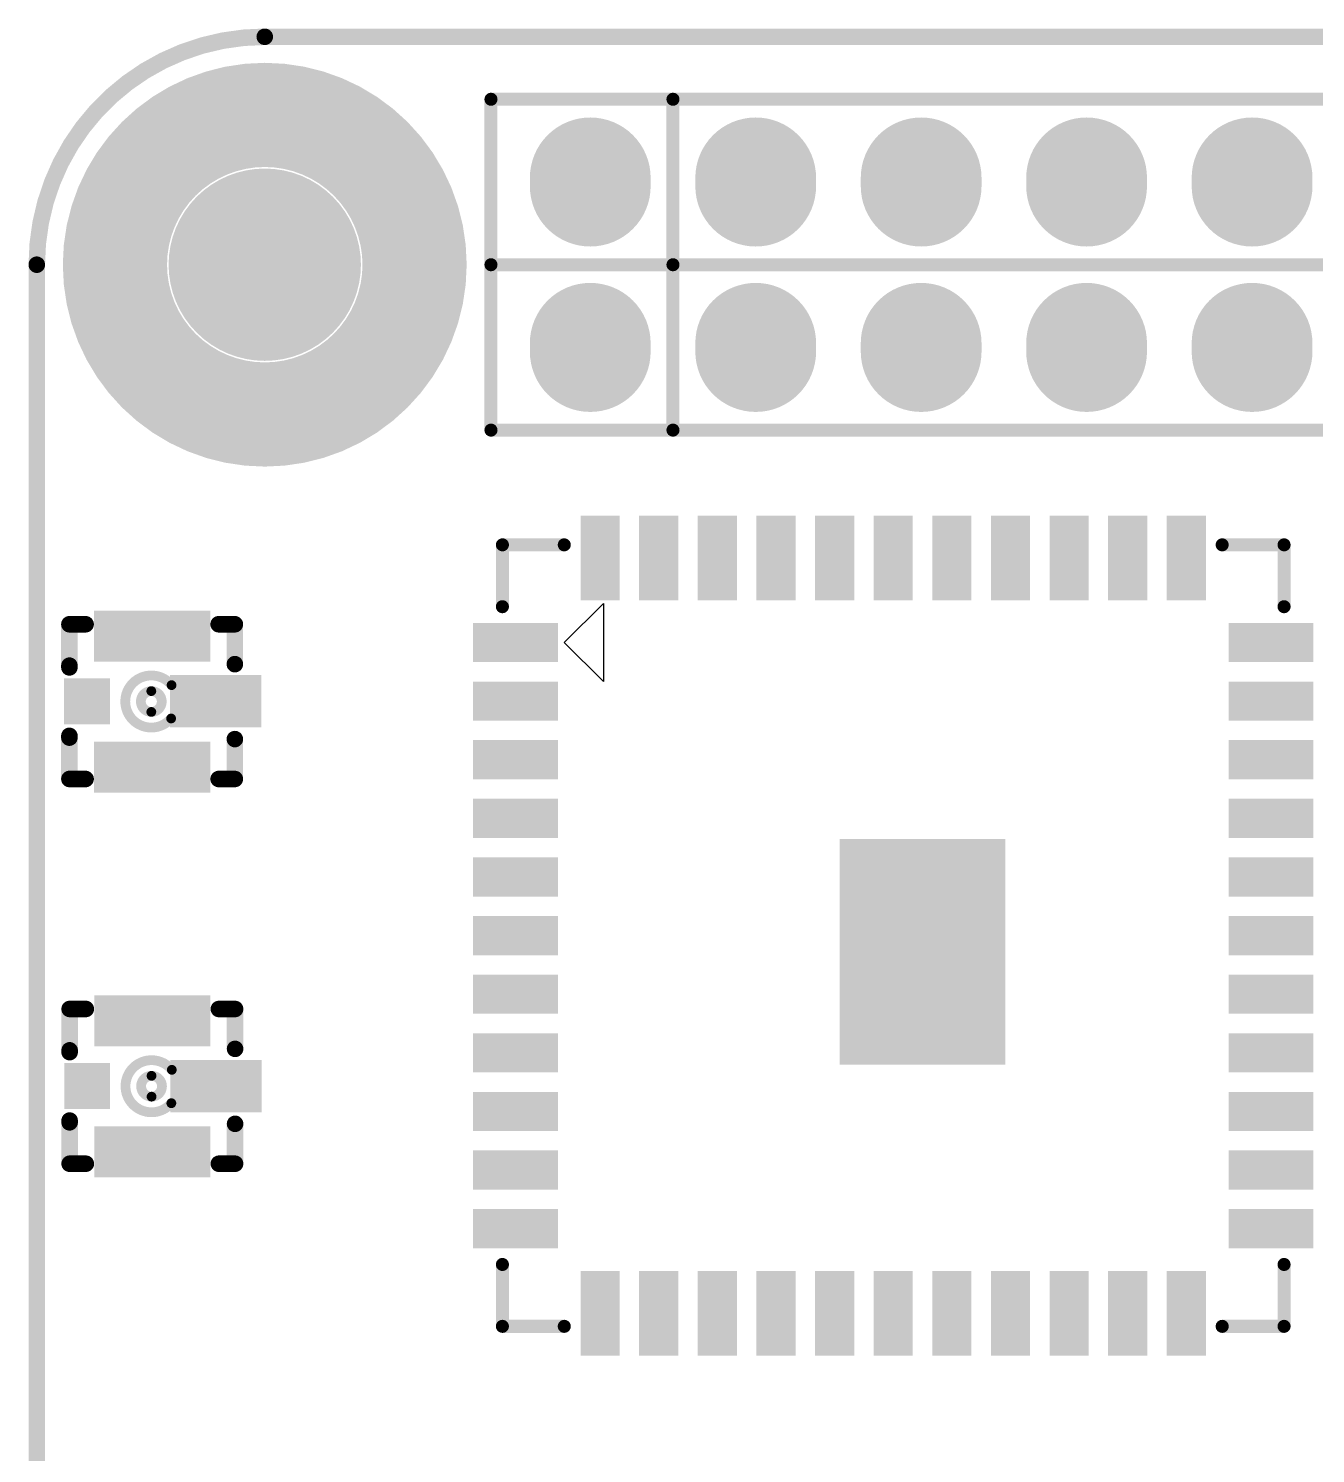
# Model space of a CAD drawing. Header units: millimetres. Extents: x 33.87 to 37.32, y 19.03 to 21.28.
# Drawn here: x 33.875 to 34.653, y 20.423 to 21.285 of the extents above; entities that cross this region are included whole.
import ezdxf

# ---------------------------------------------------------------- set-up
doc = ezdxf.new("R2010")
doc.units = ezdxf.units.MM
doc.header["$MEASUREMENT"] = 0
for name, color, linetype in [('KeepOutLayer', 6, 'Continuous'), ('MidLayer1', 16, 'Continuous'), ('MidLayer2', 76, 'Continuous'), ('MidLayer3', 90, 'Continuous'), ('MidLayer4', 156, 'Continuous'), ('MidLayer5', 130, 'Continuous'), ('MidLayer6', 216, 'Continuous'), ('MultiLayer', 9, 'Continuous'), ('TopLayer', 1, 'Continuous'), ('TopOverlay', 2, 'Continuous'), ('TopPaste', 8, 'Continuous'), ('TopSolder', 216, 'Continuous')]:
    doc.layers.add(name, color=color, linetype=linetype)

# ---------------------------------------------------------------- blocks, each defined once
blk = doc.blocks.new('SIP20X2_11')
at = {"layer": 'MidLayer1', "const_width": 0.065}
for points in [[(-0.0025, 0), (0.0025, 0)], [(0.0975, 0), (0.1025, 0)], [(-0.0025, -0.1), (0.0025, -0.1)], [(0.0975, -0.1), (0.1025, -0.1)], [(-0.0025, -0.2), (0.0025, -0.2)], [(0.0975, -0.2), (0.1025, -0.2)], [(-0.0025, -0.3), (0.0025, -0.3)], [(0.0975, -0.3), (0.1025, -0.3)], [(-0.0025, -0.4), (0.0025, -0.4)], [(0.0975, -0.4), (0.1025, -0.4)]]:
    blk.add_lwpolyline(points, dxfattribs=at)
at = {"layer": 'MidLayer1', "const_width": 0.0325}
for points in [[(-0.01875, 0, 1), (0.01375, 0, 1)], [(-0.01375, 0, 1), (0.01875, 0, 1)], [(0.08125, 0, 1), (0.11375, 0, 1)], [(0.08625, 0, 1), (0.11875, 0, 1)], [(-0.01875, -0.1, 1), (0.01375, -0.1, 1)], [(-0.01375, -0.1, 1), (0.01875, -0.1, 1)], [(0.08125, -0.1, 1), (0.11375, -0.1, 1)], [(0.08625, -0.1, 1), (0.11875, -0.1, 1)], [(-0.01875, -0.2, 1), (0.01375, -0.2, 1)], [(-0.01375, -0.2, 1), (0.01875, -0.2, 1)], [(0.08125, -0.2, 1), (0.11375, -0.2, 1)], [(0.08625, -0.2, 1), (0.11875, -0.2, 1)], [(-0.01875, -0.3, 1), (0.01375, -0.3, 1)], [(-0.01375, -0.3, 1), (0.01875, -0.3, 1)], [(0.08125, -0.3, 1), (0.11375, -0.3, 1)], [(0.08625, -0.3, 1), (0.11875, -0.3, 1)], [(-0.01875, -0.4, 1), (0.01375, -0.4, 1)], [(-0.01375, -0.4, 1), (0.01875, -0.4, 1)], [(0.08125, -0.4, 1), (0.11375, -0.4, 1)], [(0.08625, -0.4, 1), (0.11875, -0.4, 1)]]:
    blk.add_lwpolyline(points, format="xyb", close=True, dxfattribs=at)
at = {"layer": 'MidLayer2', "const_width": 0.065}
for points in [[(-0.0025, 0), (0.0025, 0)], [(0.0975, 0), (0.1025, 0)], [(-0.0025, -0.1), (0.0025, -0.1)], [(0.0975, -0.1), (0.1025, -0.1)], [(-0.0025, -0.2), (0.0025, -0.2)], [(0.0975, -0.2), (0.1025, -0.2)], [(-0.0025, -0.3), (0.0025, -0.3)], [(0.0975, -0.3), (0.1025, -0.3)], [(-0.0025, -0.4), (0.0025, -0.4)], [(0.0975, -0.4), (0.1025, -0.4)]]:
    blk.add_lwpolyline(points, dxfattribs=at)
at = {"layer": 'MidLayer2', "const_width": 0.0325}
for points in [[(-0.01875, 0, 1), (0.01375, 0, 1)], [(-0.01375, 0, 1), (0.01875, 0, 1)], [(0.08125, 0, 1), (0.11375, 0, 1)], [(0.08625, 0, 1), (0.11875, 0, 1)], [(-0.01875, -0.1, 1), (0.01375, -0.1, 1)], [(-0.01375, -0.1, 1), (0.01875, -0.1, 1)], [(0.08125, -0.1, 1), (0.11375, -0.1, 1)], [(0.08625, -0.1, 1), (0.11875, -0.1, 1)], [(-0.01875, -0.2, 1), (0.01375, -0.2, 1)], [(-0.01375, -0.2, 1), (0.01875, -0.2, 1)], [(0.08125, -0.2, 1), (0.11375, -0.2, 1)], [(0.08625, -0.2, 1), (0.11875, -0.2, 1)], [(-0.01875, -0.3, 1), (0.01375, -0.3, 1)], [(-0.01375, -0.3, 1), (0.01875, -0.3, 1)], [(0.08125, -0.3, 1), (0.11375, -0.3, 1)], [(0.08625, -0.3, 1), (0.11875, -0.3, 1)], [(-0.01875, -0.4, 1), (0.01375, -0.4, 1)], [(-0.01375, -0.4, 1), (0.01875, -0.4, 1)], [(0.08125, -0.4, 1), (0.11375, -0.4, 1)], [(0.08625, -0.4, 1), (0.11875, -0.4, 1)]]:
    blk.add_lwpolyline(points, format="xyb", close=True, dxfattribs=at)
at = {"layer": 'MidLayer3', "const_width": 0.065}
for points in [[(-0.0025, 0), (0.0025, 0)], [(0.0975, 0), (0.1025, 0)], [(-0.0025, -0.1), (0.0025, -0.1)], [(0.0975, -0.1), (0.1025, -0.1)], [(-0.0025, -0.2), (0.0025, -0.2)], [(0.0975, -0.2), (0.1025, -0.2)], [(-0.0025, -0.3), (0.0025, -0.3)], [(0.0975, -0.3), (0.1025, -0.3)], [(-0.0025, -0.4), (0.0025, -0.4)], [(0.0975, -0.4), (0.1025, -0.4)]]:
    blk.add_lwpolyline(points, dxfattribs=at)
at = {"layer": 'MidLayer3', "const_width": 0.0325}
for points in [[(-0.01875, 0, 1), (0.01375, 0, 1)], [(-0.01375, 0, 1), (0.01875, 0, 1)], [(0.08125, 0, 1), (0.11375, 0, 1)], [(0.08625, 0, 1), (0.11875, 0, 1)], [(-0.01875, -0.1, 1), (0.01375, -0.1, 1)], [(-0.01375, -0.1, 1), (0.01875, -0.1, 1)], [(0.08125, -0.1, 1), (0.11375, -0.1, 1)], [(0.08625, -0.1, 1), (0.11875, -0.1, 1)], [(-0.01875, -0.2, 1), (0.01375, -0.2, 1)], [(-0.01375, -0.2, 1), (0.01875, -0.2, 1)], [(0.08125, -0.2, 1), (0.11375, -0.2, 1)], [(0.08625, -0.2, 1), (0.11875, -0.2, 1)], [(-0.01875, -0.3, 1), (0.01375, -0.3, 1)], [(-0.01375, -0.3, 1), (0.01875, -0.3, 1)], [(0.08125, -0.3, 1), (0.11375, -0.3, 1)], [(0.08625, -0.3, 1), (0.11875, -0.3, 1)], [(-0.01875, -0.4, 1), (0.01375, -0.4, 1)], [(-0.01375, -0.4, 1), (0.01875, -0.4, 1)], [(0.08125, -0.4, 1), (0.11375, -0.4, 1)], [(0.08625, -0.4, 1), (0.11875, -0.4, 1)]]:
    blk.add_lwpolyline(points, format="xyb", close=True, dxfattribs=at)
at = {"layer": 'MidLayer4', "const_width": 0.065}
for points in [[(-0.0025, 0), (0.0025, 0)], [(0.0975, 0), (0.1025, 0)], [(-0.0025, -0.1), (0.0025, -0.1)], [(0.0975, -0.1), (0.1025, -0.1)], [(-0.0025, -0.2), (0.0025, -0.2)], [(0.0975, -0.2), (0.1025, -0.2)], [(-0.0025, -0.3), (0.0025, -0.3)], [(0.0975, -0.3), (0.1025, -0.3)], [(-0.0025, -0.4), (0.0025, -0.4)], [(0.0975, -0.4), (0.1025, -0.4)]]:
    blk.add_lwpolyline(points, dxfattribs=at)
at = {"layer": 'MidLayer4', "const_width": 0.0325}
for points in [[(-0.01875, 0, 1), (0.01375, 0, 1)], [(-0.01375, 0, 1), (0.01875, 0, 1)], [(0.08125, 0, 1), (0.11375, 0, 1)], [(0.08625, 0, 1), (0.11875, 0, 1)], [(-0.01875, -0.1, 1), (0.01375, -0.1, 1)], [(-0.01375, -0.1, 1), (0.01875, -0.1, 1)], [(0.08125, -0.1, 1), (0.11375, -0.1, 1)], [(0.08625, -0.1, 1), (0.11875, -0.1, 1)], [(-0.01875, -0.2, 1), (0.01375, -0.2, 1)], [(-0.01375, -0.2, 1), (0.01875, -0.2, 1)], [(0.08125, -0.2, 1), (0.11375, -0.2, 1)], [(0.08625, -0.2, 1), (0.11875, -0.2, 1)], [(-0.01875, -0.3, 1), (0.01375, -0.3, 1)], [(-0.01375, -0.3, 1), (0.01875, -0.3, 1)], [(0.08125, -0.3, 1), (0.11375, -0.3, 1)], [(0.08625, -0.3, 1), (0.11875, -0.3, 1)], [(-0.01875, -0.4, 1), (0.01375, -0.4, 1)], [(-0.01375, -0.4, 1), (0.01875, -0.4, 1)], [(0.08125, -0.4, 1), (0.11375, -0.4, 1)], [(0.08625, -0.4, 1), (0.11875, -0.4, 1)]]:
    blk.add_lwpolyline(points, format="xyb", close=True, dxfattribs=at)
at = {"layer": 'MidLayer5', "const_width": 0.065}
for points in [[(-0.0025, 0), (0.0025, 0)], [(0.0975, 0), (0.1025, 0)], [(-0.0025, -0.1), (0.0025, -0.1)], [(0.0975, -0.1), (0.1025, -0.1)], [(-0.0025, -0.2), (0.0025, -0.2)], [(0.0975, -0.2), (0.1025, -0.2)], [(-0.0025, -0.3), (0.0025, -0.3)], [(0.0975, -0.3), (0.1025, -0.3)], [(-0.0025, -0.4), (0.0025, -0.4)], [(0.0975, -0.4), (0.1025, -0.4)]]:
    blk.add_lwpolyline(points, dxfattribs=at)
at = {"layer": 'MidLayer5', "const_width": 0.0325}
for points in [[(-0.01875, 0, 1), (0.01375, 0, 1)], [(-0.01375, 0, 1), (0.01875, 0, 1)], [(0.08125, 0, 1), (0.11375, 0, 1)], [(0.08625, 0, 1), (0.11875, 0, 1)], [(-0.01875, -0.1, 1), (0.01375, -0.1, 1)], [(-0.01375, -0.1, 1), (0.01875, -0.1, 1)], [(0.08125, -0.1, 1), (0.11375, -0.1, 1)], [(0.08625, -0.1, 1), (0.11875, -0.1, 1)], [(-0.01875, -0.2, 1), (0.01375, -0.2, 1)], [(-0.01375, -0.2, 1), (0.01875, -0.2, 1)], [(0.08125, -0.2, 1), (0.11375, -0.2, 1)], [(0.08625, -0.2, 1), (0.11875, -0.2, 1)], [(-0.01875, -0.3, 1), (0.01375, -0.3, 1)], [(-0.01375, -0.3, 1), (0.01875, -0.3, 1)], [(0.08125, -0.3, 1), (0.11375, -0.3, 1)], [(0.08625, -0.3, 1), (0.11875, -0.3, 1)], [(-0.01875, -0.4, 1), (0.01375, -0.4, 1)], [(-0.01375, -0.4, 1), (0.01875, -0.4, 1)], [(0.08125, -0.4, 1), (0.11375, -0.4, 1)], [(0.08625, -0.4, 1), (0.11875, -0.4, 1)]]:
    blk.add_lwpolyline(points, format="xyb", close=True, dxfattribs=at)
at = {"layer": 'MidLayer6', "const_width": 0.065}
for points in [[(-0.0025, 0), (0.0025, 0)], [(0.0975, 0), (0.1025, 0)], [(-0.0025, -0.1), (0.0025, -0.1)], [(0.0975, -0.1), (0.1025, -0.1)], [(-0.0025, -0.2), (0.0025, -0.2)], [(0.0975, -0.2), (0.1025, -0.2)], [(-0.0025, -0.3), (0.0025, -0.3)], [(0.0975, -0.3), (0.1025, -0.3)], [(-0.0025, -0.4), (0.0025, -0.4)], [(0.0975, -0.4), (0.1025, -0.4)]]:
    blk.add_lwpolyline(points, dxfattribs=at)
at = {"layer": 'MidLayer6', "const_width": 0.0325}
for points in [[(-0.01875, 0, 1), (0.01375, 0, 1)], [(-0.01375, 0, 1), (0.01875, 0, 1)], [(0.08125, 0, 1), (0.11375, 0, 1)], [(0.08625, 0, 1), (0.11875, 0, 1)], [(-0.01875, -0.1, 1), (0.01375, -0.1, 1)], [(-0.01375, -0.1, 1), (0.01875, -0.1, 1)], [(0.08125, -0.1, 1), (0.11375, -0.1, 1)], [(0.08625, -0.1, 1), (0.11875, -0.1, 1)], [(-0.01875, -0.2, 1), (0.01375, -0.2, 1)], [(-0.01375, -0.2, 1), (0.01875, -0.2, 1)], [(0.08125, -0.2, 1), (0.11375, -0.2, 1)], [(0.08625, -0.2, 1), (0.11875, -0.2, 1)], [(-0.01875, -0.3, 1), (0.01375, -0.3, 1)], [(-0.01375, -0.3, 1), (0.01875, -0.3, 1)], [(0.08125, -0.3, 1), (0.11375, -0.3, 1)], [(0.08625, -0.3, 1), (0.11875, -0.3, 1)], [(-0.01875, -0.4, 1), (0.01375, -0.4, 1)], [(-0.01375, -0.4, 1), (0.01875, -0.4, 1)], [(0.08125, -0.4, 1), (0.11375, -0.4, 1)], [(0.08625, -0.4, 1), (0.11875, -0.4, 1)]]:
    blk.add_lwpolyline(points, format="xyb", close=True, dxfattribs=at)
at = {"layer": 'MultiLayer', "const_width": 0.065}
for points in [[(-0.0025, 0), (0.0025, 0)], [(0.0975, 0), (0.1025, 0)], [(-0.0025, -0.1), (0.0025, -0.1)], [(0.0975, -0.1), (0.1025, -0.1)], [(-0.0025, -0.2), (0.0025, -0.2)], [(0.0975, -0.2), (0.1025, -0.2)], [(-0.0025, -0.3), (0.0025, -0.3)], [(0.0975, -0.3), (0.1025, -0.3)], [(-0.0025, -0.4), (0.0025, -0.4)], [(0.0975, -0.4), (0.1025, -0.4)]]:
    blk.add_lwpolyline(points, dxfattribs=at)
at = {"layer": 'MultiLayer', "const_width": 0.0325}
for points in [[(-0.01875, 0, 1), (0.01375, 0, 1)], [(-0.01375, 0, 1), (0.01875, 0, 1)], [(0.08125, 0, 1), (0.11375, 0, 1)], [(0.08625, 0, 1), (0.11875, 0, 1)], [(-0.01875, -0.1, 1), (0.01375, -0.1, 1)], [(-0.01375, -0.1, 1), (0.01875, -0.1, 1)], [(0.08125, -0.1, 1), (0.11375, -0.1, 1)], [(0.08625, -0.1, 1), (0.11875, -0.1, 1)], [(-0.01875, -0.2, 1), (0.01375, -0.2, 1)], [(-0.01375, -0.2, 1), (0.01875, -0.2, 1)], [(0.08125, -0.2, 1), (0.11375, -0.2, 1)], [(0.08625, -0.2, 1), (0.11875, -0.2, 1)], [(-0.01875, -0.3, 1), (0.01375, -0.3, 1)], [(-0.01375, -0.3, 1), (0.01875, -0.3, 1)], [(0.08125, -0.3, 1), (0.11375, -0.3, 1)], [(0.08625, -0.3, 1), (0.11875, -0.3, 1)], [(-0.01875, -0.4, 1), (0.01375, -0.4, 1)], [(-0.01375, -0.4, 1), (0.01875, -0.4, 1)], [(0.08125, -0.4, 1), (0.11375, -0.4, 1)], [(0.08625, -0.4, 1), (0.11875, -0.4, 1)]]:
    blk.add_lwpolyline(points, format="xyb", close=True, dxfattribs=at)
at = {"layer": 'TopLayer', "const_width": 0.065}
for points in [[(-0.0025, 0), (0.0025, 0)], [(0.0975, 0), (0.1025, 0)], [(-0.0025, -0.1), (0.0025, -0.1)], [(0.0975, -0.1), (0.1025, -0.1)], [(-0.0025, -0.2), (0.0025, -0.2)], [(0.0975, -0.2), (0.1025, -0.2)], [(-0.0025, -0.3), (0.0025, -0.3)], [(0.0975, -0.3), (0.1025, -0.3)], [(-0.0025, -0.4), (0.0025, -0.4)], [(0.0975, -0.4), (0.1025, -0.4)]]:
    blk.add_lwpolyline(points, dxfattribs=at)
at = {"layer": 'TopLayer', "const_width": 0.0325}
for points in [[(-0.01875, 0, 1), (0.01375, 0, 1)], [(-0.01375, 0, 1), (0.01875, 0, 1)], [(0.08125, 0, 1), (0.11375, 0, 1)], [(0.08625, 0, 1), (0.11875, 0, 1)], [(-0.01875, -0.1, 1), (0.01375, -0.1, 1)], [(-0.01375, -0.1, 1), (0.01875, -0.1, 1)], [(0.08125, -0.1, 1), (0.11375, -0.1, 1)], [(0.08625, -0.1, 1), (0.11875, -0.1, 1)], [(-0.01875, -0.2, 1), (0.01375, -0.2, 1)], [(-0.01375, -0.2, 1), (0.01875, -0.2, 1)], [(0.08125, -0.2, 1), (0.11375, -0.2, 1)], [(0.08625, -0.2, 1), (0.11875, -0.2, 1)], [(-0.01875, -0.3, 1), (0.01375, -0.3, 1)], [(-0.01375, -0.3, 1), (0.01875, -0.3, 1)], [(0.08125, -0.3, 1), (0.11375, -0.3, 1)], [(0.08625, -0.3, 1), (0.11875, -0.3, 1)], [(-0.01875, -0.4, 1), (0.01375, -0.4, 1)], [(-0.01375, -0.4, 1), (0.01875, -0.4, 1)], [(0.08125, -0.4, 1), (0.11375, -0.4, 1)], [(0.08625, -0.4, 1), (0.11875, -0.4, 1)]]:
    blk.add_lwpolyline(points, format="xyb", close=True, dxfattribs=at)
at = {"layer": 'TopOverlay', "const_width": 0.00787}
for points in [[(-0.05, 0.06), (0.05, 0.06)], [(-0.05, 0.06), (-0.05, -1.95)], [(0.05, 0.06), (0.05, -1.95)], [(0.05, 0.06), (0.05, -1.95)], [(0.05, 0.06), (0.15, 0.06)], [(0.15, 0.06), (0.15, -1.95)], [(-0.05, -0.05), (0.05, -0.05)], [(0.05, -0.05), (0.15, -0.05)]]:
    blk.add_lwpolyline(points, dxfattribs=at)
at = {"layer": 'TopOverlay', "const_width": 0.00394}
for points in [[(-0.05197, 0.06, 1), (-0.04803, 0.06, 1)], [(-0.05197, 0.06, 1), (-0.04803, 0.06, 1)], [(0.04803, 0.06, 1), (0.05197, 0.06, 1)], [(0.04803, 0.06, 1), (0.05197, 0.06, 1)], [(0.04803, 0.06, 1), (0.05197, 0.06, 1)], [(0.04803, 0.06, 1), (0.05197, 0.06, 1)], [(0.14803, 0.06, 1), (0.15197, 0.06, 1)], [(0.14803, 0.06, 1), (0.15197, 0.06, 1)], [(-0.05197, -0.05, 1), (-0.04803, -0.05, 1)], [(0.04803, -0.05, 1), (0.05197, -0.05, 1)], [(0.04803, -0.05, 1), (0.05197, -0.05, 1)], [(0.14803, -0.05, 1), (0.15197, -0.05, 1)]]:
    blk.add_lwpolyline(points, format="xyb", close=True, dxfattribs=at)
at = {"layer": 'TopSolder', "const_width": 0.073}
for points in [[(-0.0025, 0), (0.0025, 0)], [(0.0975, 0), (0.1025, 0)], [(-0.0025, -0.1), (0.0025, -0.1)], [(0.0975, -0.1), (0.1025, -0.1)], [(-0.0025, -0.2), (0.0025, -0.2)], [(0.0975, -0.2), (0.1025, -0.2)], [(-0.0025, -0.3), (0.0025, -0.3)], [(0.0975, -0.3), (0.1025, -0.3)], [(-0.0025, -0.4), (0.0025, -0.4)], [(0.0975, -0.4), (0.1025, -0.4)]]:
    blk.add_lwpolyline(points, dxfattribs=at)
at = {"layer": 'TopSolder', "const_width": 0.0365}
for points in [[(-0.02075, 0, 1), (0.01575, 0, 1)], [(-0.01575, 0, 1), (0.02075, 0, 1)], [(0.07925, 0, 1), (0.11575, 0, 1)], [(0.08425, 0, 1), (0.12075, 0, 1)], [(-0.02075, -0.1, 1), (0.01575, -0.1, 1)], [(-0.01575, -0.1, 1), (0.02075, -0.1, 1)], [(0.07925, -0.1, 1), (0.11575, -0.1, 1)], [(0.08425, -0.1, 1), (0.12075, -0.1, 1)], [(-0.02075, -0.2, 1), (0.01575, -0.2, 1)], [(-0.01575, -0.2, 1), (0.02075, -0.2, 1)], [(0.07925, -0.2, 1), (0.11575, -0.2, 1)], [(0.08425, -0.2, 1), (0.12075, -0.2, 1)], [(-0.02075, -0.3, 1), (0.01575, -0.3, 1)], [(-0.01575, -0.3, 1), (0.02075, -0.3, 1)], [(0.07925, -0.3, 1), (0.11575, -0.3, 1)], [(0.08425, -0.3, 1), (0.12075, -0.3, 1)], [(-0.02075, -0.4, 1), (0.01575, -0.4, 1)], [(-0.01575, -0.4, 1), (0.02075, -0.4, 1)], [(0.07925, -0.4, 1), (0.11575, -0.4, 1)], [(0.08425, -0.4, 1), (0.12075, -0.4, 1)]]:
    blk.add_lwpolyline(points, format="xyb", close=True, dxfattribs=at)
blk = doc.blocks.new('IPEX_SMD_BWIPX_4_001E_12')
at = {"layer": 'TopLayer'}
for points in [[(-0.01201, 0.01526), (0.01161, 0.01526), (-0.01201, 0.0625), (0.01161, 0.0625)], [(-0.05098, -0.03061), (-0.02815, -0.03061), (-0.05098, 0.03159), (-0.02815, 0.03159)], [(0.02815, -0.03061), (0.05098, -0.03061), (0.02815, 0.03159), (0.05098, 0.03159)], [(-0.01004, -0.04872), (0.00965, -0.04872), (-0.01004, -0.02904), (0.00965, -0.02904)]]:
    blk.add_solid(points, dxfattribs=at)
at = {"layer": 'TopOverlay', "const_width": 0.01}
for points in [[(-0.04677, 0.04069), (-0.04677, 0.05049)], [(-0.02265, 0.05049), (-0.04677, 0.05049)], [(0.04677, 0.05049), (0.02265, 0.05049)], [(0.04677, 0.04069), (0.04677, 0.05049)], [(-0.04677, -0.04951), (-0.04677, -0.03971)], [(0.04677, -0.04951), (0.04677, -0.03971)], [(-0.02177, -0.04951), (-0.04677, -0.04951)], [(-0.02068, -0.04951), (-0.02177, -0.04951)], [(0.02177, -0.04951), (0.02068, -0.04951)], [(0.04677, -0.04951), (0.02177, -0.04951)]]:
    blk.add_lwpolyline(points, dxfattribs=at)
at = {"layer": 'TopOverlay'}
for points, const_width in [([(-0.04927, 0.05049, 1), (-0.04427, 0.05049, 1)], 0.005), ([(-0.04927, 0.05049, 1), (-0.04427, 0.05049, 1)], 0.005), ([(-0.02515, 0.05049, 1), (-0.02015, 0.05049, 1)], 0.005), ([(0.02015, 0.05049, 1), (0.02515, 0.05049, 1)], 0.005), ([(0.04427, 0.05049, 1), (0.04927, 0.05049, 1)], 0.005), ([(0.04427, 0.05049, 1), (0.04927, 0.05049, 1)], 0.005), ([(-0.04927, 0.04069, 1), (-0.04427, 0.04069, 1)], 0.005), ([(0.04427, 0.04069, 1), (0.04927, 0.04069, 1)], 0.005), ([(-0.01145, 0.01224, 1), (-0.0085, 0.01224, 1)], 0.00295), ([(0.00623, 0, 1), (-0.00637, 0, 1)], 0.00591), ([(0.0087, 0.01196, 1), (0.01166, 0.01196, 1)], 0.00295), ([(-0.00784, 0, 1), (-0.00489, 0, 1)], 0.00295), ([(0.00476, 0, 1), (0.00771, 0, 1)], 0.00295), ([(-0.04927, -0.03971, 1), (-0.04427, -0.03971, 1)], 0.005), ([(0.04427, -0.03971, 1), (0.04927, -0.03971, 1)], 0.005), ([(-0.04927, -0.04951, 1), (-0.04427, -0.04951, 1)], 0.005), ([(-0.04927, -0.04951, 1), (-0.04427, -0.04951, 1)], 0.005), ([(-0.02427, -0.04951, 1), (-0.01927, -0.04951, 1)], 0.005), ([(-0.02427, -0.04951, 1), (-0.01927, -0.04951, 1)], 0.005), ([(-0.02318, -0.04951, 1), (-0.01818, -0.04951, 1)], 0.005), ([(0.01818, -0.04951, 1), (0.02318, -0.04951, 1)], 0.005), ([(0.01927, -0.04951, 1), (0.02427, -0.04951, 1)], 0.005), ([(0.01927, -0.04951, 1), (0.02427, -0.04951, 1)], 0.005), ([(0.04427, -0.04951, 1), (0.04927, -0.04951, 1)], 0.005), ([(0.04427, -0.04951, 1), (0.04927, -0.04951, 1)], 0.005)]:
    blk.add_lwpolyline(points, format="xyb", close=True, dxfattribs=dict(at, const_width=const_width))
at = {"layer": 'TopOverlay', "const_width": 0.00591}
blk.add_lwpolyline([(0.01018, 0.01196, -2.762771), (-0.00998, 0.01224)], format="xyb", dxfattribs=at)
at = {"layer": 'TopPaste'}
for points in [[(-0.01201, 0.01526), (0.01161, 0.01526), (-0.01201, 0.0625), (0.01161, 0.0625)], [(-0.05098, -0.03061), (-0.02815, -0.03061), (-0.05098, 0.03159), (-0.02815, 0.03159)], [(0.02815, -0.03061), (0.05098, -0.03061), (0.02815, 0.03159), (0.05098, 0.03159)], [(-0.01004, -0.04872), (0.00965, -0.04872), (-0.01004, -0.02904), (0.00965, -0.02904)]]:
    blk.add_solid(points, dxfattribs=at)
at = {"layer": 'TopSolder'}
for points in [[(-0.01601, 0.01126), (0.01561, 0.01126), (-0.01601, 0.0665), (0.01561, 0.0665)], [(-0.05498, -0.03461), (-0.02415, -0.03461), (-0.05498, 0.03559), (-0.02415, 0.03559)], [(0.02415, -0.03461), (0.05498, -0.03461), (0.02415, 0.03559), (0.05498, 0.03559)], [(-0.01404, -0.05272), (0.01365, -0.05272), (-0.01404, -0.02504), (0.01365, -0.02504)]]:
    blk.add_solid(points, dxfattribs=at)
blk = doc.blocks.new('IPEX_SMD_BWIPX_4_001E_13')
at = {"layer": 'TopLayer'}
for points in [[(-0.01201, 0.01526), (0.01161, 0.01526), (-0.01201, 0.0625), (0.01161, 0.0625)], [(-0.05098, -0.03061), (-0.02815, -0.03061), (-0.05098, 0.03159), (-0.02815, 0.03159)], [(0.02815, -0.03061), (0.05098, -0.03061), (0.02815, 0.03159), (0.05098, 0.03159)], [(-0.01004, -0.04872), (0.00965, -0.04872), (-0.01004, -0.02904), (0.00965, -0.02904)]]:
    blk.add_solid(points, dxfattribs=at)
at = {"layer": 'TopOverlay', "const_width": 0.01}
for points in [[(-0.04677, 0.04069), (-0.04677, 0.05049)], [(-0.02265, 0.05049), (-0.04677, 0.05049)], [(0.04677, 0.05049), (0.02265, 0.05049)], [(0.04677, 0.04069), (0.04677, 0.05049)], [(-0.04677, -0.04951), (-0.04677, -0.03971)], [(0.04677, -0.04951), (0.04677, -0.03971)], [(-0.02177, -0.04951), (-0.04677, -0.04951)], [(-0.02068, -0.04951), (-0.02177, -0.04951)], [(0.02177, -0.04951), (0.02068, -0.04951)], [(0.04677, -0.04951), (0.02177, -0.04951)]]:
    blk.add_lwpolyline(points, dxfattribs=at)
at = {"layer": 'TopOverlay'}
for points, const_width in [([(-0.04927, 0.05049, 1), (-0.04427, 0.05049, 1)], 0.005), ([(-0.04927, 0.05049, 1), (-0.04427, 0.05049, 1)], 0.005), ([(-0.02515, 0.05049, 1), (-0.02015, 0.05049, 1)], 0.005), ([(0.02015, 0.05049, 1), (0.02515, 0.05049, 1)], 0.005), ([(0.04427, 0.05049, 1), (0.04927, 0.05049, 1)], 0.005), ([(0.04427, 0.05049, 1), (0.04927, 0.05049, 1)], 0.005), ([(-0.04927, 0.04069, 1), (-0.04427, 0.04069, 1)], 0.005), ([(0.04427, 0.04069, 1), (0.04927, 0.04069, 1)], 0.005), ([(-0.01145, 0.01224, 1), (-0.0085, 0.01224, 1)], 0.00295), ([(0.00623, 0, 1), (-0.00637, 0, 1)], 0.00591), ([(0.0087, 0.01196, 1), (0.01166, 0.01196, 1)], 0.00295), ([(-0.00784, 0, 1), (-0.00489, 0, 1)], 0.00295), ([(0.00476, 0, 1), (0.00771, 0, 1)], 0.00295), ([(-0.04927, -0.03971, 1), (-0.04427, -0.03971, 1)], 0.005), ([(0.04427, -0.03971, 1), (0.04927, -0.03971, 1)], 0.005), ([(-0.04927, -0.04951, 1), (-0.04427, -0.04951, 1)], 0.005), ([(-0.04927, -0.04951, 1), (-0.04427, -0.04951, 1)], 0.005), ([(-0.02427, -0.04951, 1), (-0.01927, -0.04951, 1)], 0.005), ([(-0.02427, -0.04951, 1), (-0.01927, -0.04951, 1)], 0.005), ([(-0.02318, -0.04951, 1), (-0.01818, -0.04951, 1)], 0.005), ([(0.01818, -0.04951, 1), (0.02318, -0.04951, 1)], 0.005), ([(0.01927, -0.04951, 1), (0.02427, -0.04951, 1)], 0.005), ([(0.01927, -0.04951, 1), (0.02427, -0.04951, 1)], 0.005), ([(0.04427, -0.04951, 1), (0.04927, -0.04951, 1)], 0.005), ([(0.04427, -0.04951, 1), (0.04927, -0.04951, 1)], 0.005)]:
    blk.add_lwpolyline(points, format="xyb", close=True, dxfattribs=dict(at, const_width=const_width))
at = {"layer": 'TopOverlay', "const_width": 0.00591}
blk.add_lwpolyline([(0.01018, 0.01196, -2.762771), (-0.00998, 0.01224)], format="xyb", dxfattribs=at)
at = {"layer": 'TopPaste'}
for points in [[(-0.01201, 0.01526), (0.01161, 0.01526), (-0.01201, 0.0625), (0.01161, 0.0625)], [(-0.05098, -0.03061), (-0.02815, -0.03061), (-0.05098, 0.03159), (-0.02815, 0.03159)], [(0.02815, -0.03061), (0.05098, -0.03061), (0.02815, 0.03159), (0.05098, 0.03159)], [(-0.01004, -0.04872), (0.00965, -0.04872), (-0.01004, -0.02904), (0.00965, -0.02904)]]:
    blk.add_solid(points, dxfattribs=at)
at = {"layer": 'TopSolder'}
for points in [[(-0.01601, 0.01126), (0.01561, 0.01126), (-0.01601, 0.0665), (0.01561, 0.0665)], [(-0.05498, -0.03461), (-0.02415, -0.03461), (-0.05498, 0.03559), (-0.02415, 0.03559)], [(0.02415, -0.03461), (0.05498, -0.03461), (0.02415, 0.03559), (0.05498, 0.03559)], [(-0.01404, -0.05272), (0.01365, -0.05272), (-0.01404, -0.02504), (0.01365, -0.02504)]]:
    blk.add_solid(points, dxfattribs=at)
blk = doc.blocks.new('FG6223ASRD_W7_61')
at = {"layer": 'TopLayer'}
for points in [[(-0.18701, 0.20469), (-0.16732, 0.20469), (-0.18701, 0.25194), (-0.16732, 0.25194)], [(-0.15157, 0.20469), (-0.13189, 0.20469), (-0.15157, 0.25194), (-0.13189, 0.25194)], [(-0.11614, 0.20469), (-0.09646, 0.20469), (-0.11614, 0.25194), (-0.09646, 0.25194)], [(-0.08071, 0.20469), (-0.06102, 0.20469), (-0.08071, 0.25194), (-0.06102, 0.25194)], [(-0.04528, 0.20469), (-0.02559, 0.20469), (-0.04528, 0.25194), (-0.02559, 0.25194)], [(-0.00984, 0.20469), (0.00984, 0.20469), (-0.00984, 0.25194), (0.00984, 0.25194)], [(0.02559, 0.20469), (0.04528, 0.20469), (0.02559, 0.25194), (0.04528, 0.25194)], [(0.06102, 0.20469), (0.08071, 0.20469), (0.06102, 0.25194), (0.08071, 0.25194)], [(0.09646, 0.20469), (0.11614, 0.20469), (0.09646, 0.25194), (0.11614, 0.25194)], [(0.13189, 0.20469), (0.15157, 0.20469), (0.13189, 0.25194), (0.15157, 0.25194)], [(0.16732, 0.20469), (0.18701, 0.20469), (0.16732, 0.25194), (0.18701, 0.25194)], [(-0.20469, 0.16732), (-0.20469, 0.18701), (-0.25194, 0.16732), (-0.25194, 0.18701)], [(0.20469, 0.18701), (0.20469, 0.16732), (0.25194, 0.18701), (0.25194, 0.16732)], [(-0.20469, 0.13189), (-0.20469, 0.15157), (-0.25194, 0.13189), (-0.25194, 0.15157)], [(0.20469, 0.15157), (0.20469, 0.13189), (0.25194, 0.15157), (0.25194, 0.13189)], [(-0.20469, 0.09646), (-0.20469, 0.11614), (-0.25194, 0.09646), (-0.25194, 0.11614)], [(0.20469, 0.11614), (0.20469, 0.09646), (0.25194, 0.11614), (0.25194, 0.09646)], [(-0.20469, 0.06102), (-0.20469, 0.08071), (-0.25194, 0.06102), (-0.25194, 0.08071)], [(0.20469, 0.08071), (0.20469, 0.06102), (0.25194, 0.08071), (0.25194, 0.06102)], [(0.07598, -0.03032), (0.07598, 0.06575), (-0.0563, -0.03032), (-0.0563, 0.06575)], [(-0.20469, 0.02559), (-0.20469, 0.04528), (-0.25194, 0.02559), (-0.25194, 0.04528)], [(0.20469, 0.04528), (0.20469, 0.02559), (0.25194, 0.04528), (0.25194, 0.02559)], [(-0.20469, -0.00984), (-0.20469, 0.00984), (-0.25194, -0.00984), (-0.25194, 0.00984)], [(0.20469, 0.00984), (0.20469, -0.00984), (0.25194, 0.00984), (0.25194, -0.00984)], [(-0.20469, -0.04528), (-0.20469, -0.02559), (-0.25194, -0.04528), (-0.25194, -0.02559)], [(0.20469, -0.02559), (0.20469, -0.04528), (0.25194, -0.02559), (0.25194, -0.04528)], [(-0.20469, -0.08071), (-0.20469, -0.06102), (-0.25194, -0.08071), (-0.25194, -0.06102)], [(0.20469, -0.06102), (0.20469, -0.08071), (0.25194, -0.06102), (0.25194, -0.08071)], [(-0.20469, -0.11614), (-0.20469, -0.09646), (-0.25194, -0.11614), (-0.25194, -0.09646)], [(0.20469, -0.09646), (0.20469, -0.11614), (0.25194, -0.09646), (0.25194, -0.11614)], [(-0.20469, -0.15157), (-0.20469, -0.13189), (-0.25194, -0.15157), (-0.25194, -0.13189)], [(0.20469, -0.13189), (0.20469, -0.15157), (0.25194, -0.13189), (0.25194, -0.15157)], [(-0.20469, -0.18701), (-0.20469, -0.16732), (-0.25194, -0.18701), (-0.25194, -0.16732)], [(0.20469, -0.16732), (0.20469, -0.18701), (0.25194, -0.16732), (0.25194, -0.18701)], [(-0.16732, -0.20469), (-0.18701, -0.20469), (-0.16732, -0.25194), (-0.18701, -0.25194)], [(-0.13189, -0.20469), (-0.15157, -0.20469), (-0.13189, -0.25194), (-0.15157, -0.25194)], [(-0.09646, -0.20469), (-0.11614, -0.20469), (-0.09646, -0.25194), (-0.11614, -0.25194)], [(-0.06102, -0.20469), (-0.08071, -0.20469), (-0.06102, -0.25194), (-0.08071, -0.25194)], [(-0.02559, -0.20469), (-0.04528, -0.20469), (-0.02559, -0.25194), (-0.04528, -0.25194)], [(0.00984, -0.20469), (-0.00984, -0.20469), (0.00984, -0.25194), (-0.00984, -0.25194)], [(0.04528, -0.20469), (0.02559, -0.20469), (0.04528, -0.25194), (0.02559, -0.25194)], [(0.08071, -0.20469), (0.06102, -0.20469), (0.08071, -0.25194), (0.06102, -0.25194)], [(0.11614, -0.20469), (0.09646, -0.20469), (0.11614, -0.25194), (0.09646, -0.25194)], [(0.15157, -0.20469), (0.13189, -0.20469), (0.15157, -0.25194), (0.13189, -0.25194)], [(0.18701, -0.20469), (0.16732, -0.20469), (0.18701, -0.25194), (0.16732, -0.25194)]]:
    blk.add_solid(points, dxfattribs=at)
at = {"layer": 'TopOverlay'}
for p, q in [((-0.20079, -0.1752), (-0.15354, -0.1752)), ((-0.17717, -0.19882), (-0.20079, -0.1752)), ((-0.15354, -0.1752), (-0.17717, -0.19882))]:
    blk.add_line(p, q, dxfattribs=at)
at = {"layer": 'TopOverlay', "const_width": 0.00787}
for points in [[(-0.23622, 0.19882), (-0.23622, 0.23622)], [(-0.19882, 0.23622), (-0.23622, 0.23622)], [(0.23622, 0.23622), (0.19882, 0.23622)], [(0.23622, 0.19882), (0.23622, 0.23622)], [(-0.23622, -0.23622), (-0.23622, -0.19882)], [(0.23622, -0.23622), (0.23622, -0.19882)], [(-0.19882, -0.23622), (-0.23622, -0.23622)], [(0.23622, -0.23622), (0.19882, -0.23622)]]:
    blk.add_lwpolyline(points, dxfattribs=at)
at = {"layer": 'TopOverlay', "const_width": 0.00394}
for points in [[(-0.23819, 0.23622, 1), (-0.23425, 0.23622, 1)], [(-0.23819, 0.23622, 1), (-0.23425, 0.23622, 1)], [(-0.20079, 0.23622, 1), (-0.19685, 0.23622, 1)], [(0.19685, 0.23622, 1), (0.20079, 0.23622, 1)], [(0.23425, 0.23622, 1), (0.23819, 0.23622, 1)], [(0.23425, 0.23622, 1), (0.23819, 0.23622, 1)], [(-0.23819, 0.19882, 1), (-0.23425, 0.19882, 1)], [(0.23425, 0.19882, 1), (0.23819, 0.19882, 1)], [(-0.23819, -0.19882, 1), (-0.23425, -0.19882, 1)], [(0.23425, -0.19882, 1), (0.23819, -0.19882, 1)], [(-0.23819, -0.23622, 1), (-0.23425, -0.23622, 1)], [(-0.23819, -0.23622, 1), (-0.23425, -0.23622, 1)], [(-0.20079, -0.23622, 1), (-0.19685, -0.23622, 1)], [(0.19685, -0.23622, 1), (0.20079, -0.23622, 1)], [(0.23425, -0.23622, 1), (0.23819, -0.23622, 1)], [(0.23425, -0.23622, 1), (0.23819, -0.23622, 1)]]:
    blk.add_lwpolyline(points, format="xyb", close=True, dxfattribs=at)
at = {"layer": 'TopPaste'}
for points in [[(-0.18701, 0.20469), (-0.16732, 0.20469), (-0.18701, 0.25194), (-0.16732, 0.25194)], [(-0.15157, 0.20469), (-0.13189, 0.20469), (-0.15157, 0.25194), (-0.13189, 0.25194)], [(-0.11614, 0.20469), (-0.09646, 0.20469), (-0.11614, 0.25194), (-0.09646, 0.25194)], [(-0.08071, 0.20469), (-0.06102, 0.20469), (-0.08071, 0.25194), (-0.06102, 0.25194)], [(-0.04528, 0.20469), (-0.02559, 0.20469), (-0.04528, 0.25194), (-0.02559, 0.25194)], [(-0.00984, 0.20469), (0.00984, 0.20469), (-0.00984, 0.25194), (0.00984, 0.25194)], [(0.02559, 0.20469), (0.04528, 0.20469), (0.02559, 0.25194), (0.04528, 0.25194)], [(0.06102, 0.20469), (0.08071, 0.20469), (0.06102, 0.25194), (0.08071, 0.25194)], [(0.09646, 0.20469), (0.11614, 0.20469), (0.09646, 0.25194), (0.11614, 0.25194)], [(0.13189, 0.20469), (0.15157, 0.20469), (0.13189, 0.25194), (0.15157, 0.25194)], [(0.16732, 0.20469), (0.18701, 0.20469), (0.16732, 0.25194), (0.18701, 0.25194)], [(-0.20469, 0.16732), (-0.20469, 0.18701), (-0.25194, 0.16732), (-0.25194, 0.18701)], [(0.20469, 0.18701), (0.20469, 0.16732), (0.25194, 0.18701), (0.25194, 0.16732)], [(-0.20469, 0.13189), (-0.20469, 0.15157), (-0.25194, 0.13189), (-0.25194, 0.15157)], [(0.20469, 0.15157), (0.20469, 0.13189), (0.25194, 0.15157), (0.25194, 0.13189)], [(-0.20469, 0.09646), (-0.20469, 0.11614), (-0.25194, 0.09646), (-0.25194, 0.11614)], [(0.20469, 0.11614), (0.20469, 0.09646), (0.25194, 0.11614), (0.25194, 0.09646)], [(-0.20469, 0.06102), (-0.20469, 0.08071), (-0.25194, 0.06102), (-0.25194, 0.08071)], [(0.20469, 0.08071), (0.20469, 0.06102), (0.25194, 0.08071), (0.25194, 0.06102)], [(0.07598, -0.03032), (0.07598, 0.06575), (-0.0563, -0.03032), (-0.0563, 0.06575)], [(-0.20469, 0.02559), (-0.20469, 0.04528), (-0.25194, 0.02559), (-0.25194, 0.04528)], [(0.20469, 0.04528), (0.20469, 0.02559), (0.25194, 0.04528), (0.25194, 0.02559)], [(-0.20469, -0.00984), (-0.20469, 0.00984), (-0.25194, -0.00984), (-0.25194, 0.00984)], [(0.20469, 0.00984), (0.20469, -0.00984), (0.25194, 0.00984), (0.25194, -0.00984)], [(-0.20469, -0.04528), (-0.20469, -0.02559), (-0.25194, -0.04528), (-0.25194, -0.02559)], [(0.20469, -0.02559), (0.20469, -0.04528), (0.25194, -0.02559), (0.25194, -0.04528)], [(-0.20469, -0.08071), (-0.20469, -0.06102), (-0.25194, -0.08071), (-0.25194, -0.06102)], [(0.20469, -0.06102), (0.20469, -0.08071), (0.25194, -0.06102), (0.25194, -0.08071)], [(-0.20469, -0.11614), (-0.20469, -0.09646), (-0.25194, -0.11614), (-0.25194, -0.09646)], [(0.20469, -0.09646), (0.20469, -0.11614), (0.25194, -0.09646), (0.25194, -0.11614)], [(-0.20469, -0.15157), (-0.20469, -0.13189), (-0.25194, -0.15157), (-0.25194, -0.13189)], [(0.20469, -0.13189), (0.20469, -0.15157), (0.25194, -0.13189), (0.25194, -0.15157)], [(-0.20469, -0.18701), (-0.20469, -0.16732), (-0.25194, -0.18701), (-0.25194, -0.16732)], [(0.20469, -0.16732), (0.20469, -0.18701), (0.25194, -0.16732), (0.25194, -0.18701)], [(-0.16732, -0.20469), (-0.18701, -0.20469), (-0.16732, -0.25194), (-0.18701, -0.25194)], [(-0.13189, -0.20469), (-0.15157, -0.20469), (-0.13189, -0.25194), (-0.15157, -0.25194)], [(-0.09646, -0.20469), (-0.11614, -0.20469), (-0.09646, -0.25194), (-0.11614, -0.25194)], [(-0.06102, -0.20469), (-0.08071, -0.20469), (-0.06102, -0.25194), (-0.08071, -0.25194)], [(-0.02559, -0.20469), (-0.04528, -0.20469), (-0.02559, -0.25194), (-0.04528, -0.25194)], [(0.00984, -0.20469), (-0.00984, -0.20469), (0.00984, -0.25194), (-0.00984, -0.25194)], [(0.04528, -0.20469), (0.02559, -0.20469), (0.04528, -0.25194), (0.02559, -0.25194)], [(0.08071, -0.20469), (0.06102, -0.20469), (0.08071, -0.25194), (0.06102, -0.25194)], [(0.11614, -0.20469), (0.09646, -0.20469), (0.11614, -0.25194), (0.09646, -0.25194)], [(0.15157, -0.20469), (0.13189, -0.20469), (0.15157, -0.25194), (0.13189, -0.25194)], [(0.18701, -0.20469), (0.16732, -0.20469), (0.18701, -0.25194), (0.16732, -0.25194)]]:
    blk.add_solid(points, dxfattribs=at)
at = {"layer": 'TopSolder'}
for points in [[(-0.18901, 0.20269), (-0.16532, 0.20269), (-0.18901, 0.25394), (-0.16532, 0.25394)], [(-0.15357, 0.20269), (-0.12989, 0.20269), (-0.15357, 0.25394), (-0.12989, 0.25394)], [(-0.11814, 0.20269), (-0.09446, 0.20269), (-0.11814, 0.25394), (-0.09446, 0.25394)], [(-0.08271, 0.20269), (-0.05902, 0.20269), (-0.08271, 0.25394), (-0.05902, 0.25394)], [(-0.04728, 0.20269), (-0.02359, 0.20269), (-0.04728, 0.25394), (-0.02359, 0.25394)], [(-0.01184, 0.20269), (0.01184, 0.20269), (-0.01184, 0.25394), (0.01184, 0.25394)], [(0.02359, 0.20269), (0.04728, 0.20269), (0.02359, 0.25394), (0.04728, 0.25394)], [(0.05902, 0.20269), (0.08271, 0.20269), (0.05902, 0.25394), (0.08271, 0.25394)], [(0.09446, 0.20269), (0.11814, 0.20269), (0.09446, 0.25394), (0.11814, 0.25394)], [(0.12989, 0.20269), (0.15357, 0.20269), (0.12989, 0.25394), (0.15357, 0.25394)], [(0.16532, 0.20269), (0.18901, 0.20269), (0.16532, 0.25394), (0.18901, 0.25394)], [(-0.20269, 0.16532), (-0.20269, 0.18901), (-0.25394, 0.16532), (-0.25394, 0.18901)], [(0.20269, 0.18901), (0.20269, 0.16532), (0.25394, 0.18901), (0.25394, 0.16532)], [(-0.20269, 0.12989), (-0.20269, 0.15357), (-0.25394, 0.12989), (-0.25394, 0.15357)], [(0.20269, 0.15357), (0.20269, 0.12989), (0.25394, 0.15357), (0.25394, 0.12989)], [(-0.20269, 0.09446), (-0.20269, 0.11814), (-0.25394, 0.09446), (-0.25394, 0.11814)], [(0.20269, 0.11814), (0.20269, 0.09446), (0.25394, 0.11814), (0.25394, 0.09446)], [(-0.20269, 0.05902), (-0.20269, 0.08271), (-0.25394, 0.05902), (-0.25394, 0.08271)], [(0.20269, 0.08271), (0.20269, 0.05902), (0.25394, 0.08271), (0.25394, 0.05902)], [(0.07798, -0.03232), (0.07798, 0.06775), (-0.0583, -0.03232), (-0.0583, 0.06775)], [(-0.20269, 0.02359), (-0.20269, 0.04728), (-0.25394, 0.02359), (-0.25394, 0.04728)], [(0.20269, 0.04728), (0.20269, 0.02359), (0.25394, 0.04728), (0.25394, 0.02359)], [(-0.20269, -0.01184), (-0.20269, 0.01184), (-0.25394, -0.01184), (-0.25394, 0.01184)], [(0.20269, 0.01184), (0.20269, -0.01184), (0.25394, 0.01184), (0.25394, -0.01184)], [(-0.20269, -0.04728), (-0.20269, -0.02359), (-0.25394, -0.04728), (-0.25394, -0.02359)], [(0.20269, -0.02359), (0.20269, -0.04728), (0.25394, -0.02359), (0.25394, -0.04728)], [(-0.20269, -0.08271), (-0.20269, -0.05902), (-0.25394, -0.08271), (-0.25394, -0.05902)], [(0.20269, -0.05902), (0.20269, -0.08271), (0.25394, -0.05902), (0.25394, -0.08271)], [(-0.20269, -0.11814), (-0.20269, -0.09446), (-0.25394, -0.11814), (-0.25394, -0.09446)], [(0.20269, -0.09446), (0.20269, -0.11814), (0.25394, -0.09446), (0.25394, -0.11814)], [(-0.20269, -0.15357), (-0.20269, -0.12989), (-0.25394, -0.15357), (-0.25394, -0.12989)], [(0.20269, -0.12989), (0.20269, -0.15357), (0.25394, -0.12989), (0.25394, -0.15357)], [(-0.20269, -0.18901), (-0.20269, -0.16532), (-0.25394, -0.18901), (-0.25394, -0.16532)], [(0.20269, -0.16532), (0.20269, -0.18901), (0.25394, -0.16532), (0.25394, -0.18901)], [(-0.16532, -0.20269), (-0.18901, -0.20269), (-0.16532, -0.25394), (-0.18901, -0.25394)], [(-0.12989, -0.20269), (-0.15357, -0.20269), (-0.12989, -0.25394), (-0.15357, -0.25394)], [(-0.09446, -0.20269), (-0.11814, -0.20269), (-0.09446, -0.25394), (-0.11814, -0.25394)], [(-0.05902, -0.20269), (-0.08271, -0.20269), (-0.05902, -0.25394), (-0.08271, -0.25394)], [(-0.02359, -0.20269), (-0.04728, -0.20269), (-0.02359, -0.25394), (-0.04728, -0.25394)], [(0.01184, -0.20269), (-0.01184, -0.20269), (0.01184, -0.25394), (-0.01184, -0.25394)], [(0.04728, -0.20269), (0.02359, -0.20269), (0.04728, -0.25394), (0.02359, -0.25394)], [(0.08271, -0.20269), (0.05902, -0.20269), (0.08271, -0.25394), (0.05902, -0.25394)], [(0.11814, -0.20269), (0.09446, -0.20269), (0.11814, -0.25394), (0.09446, -0.25394)], [(0.15357, -0.20269), (0.12989, -0.20269), (0.15357, -0.25394), (0.12989, -0.25394)], [(0.18901, -0.20269), (0.16532, -0.20269), (0.18901, -0.25394), (0.16532, -0.25394)]]:
    blk.add_solid(points, dxfattribs=at)

msp = doc.modelspace()

# ---------------------------------------------------------------- linework, layer by layer
at = {"layer": 'KeepOutLayer', "const_width": 0.01}
msp.add_lwpolyline([(33.88, 21.14193, -0.414214), (34.0178, 21.27972)], format="xyb", dxfattribs=at)
for points in [[(34.0178, 21.27972), (37.08866, 21.27972)], [(33.88, 19.2128), (33.88, 21.14193)]]:
    msp.add_lwpolyline(points, dxfattribs=at)
at = {"layer": 'KeepOutLayer', "const_width": 0.005}
for points in [[(34.0153, 21.27972, 1), (34.0203, 21.27972, 1)], [(34.0153, 21.27972, 1), (34.0203, 21.27972, 1)], [(33.8775, 21.14193, 1), (33.8825, 21.14193, 1)], [(33.8775, 21.14193, 1), (33.8825, 21.14193, 1)]]:
    msp.add_lwpolyline(points, format="xyb", close=True, dxfattribs=at)
at = {"layer": 'MidLayer1', "const_width": 0.05413}
msp.add_lwpolyline([(33.99073, 21.14193, 1), (34.04486, 21.14193, 1)], format="xyb", close=True, dxfattribs=at)
at = {"layer": 'MidLayer2', "const_width": 0.05413}
msp.add_lwpolyline([(33.99073, 21.14193, 1), (34.04486, 21.14193, 1)], format="xyb", close=True, dxfattribs=at)
at = {"layer": 'MidLayer3', "const_width": 0.05413}
msp.add_lwpolyline([(33.99073, 21.14193, 1), (34.04486, 21.14193, 1)], format="xyb", close=True, dxfattribs=at)
at = {"layer": 'MidLayer4', "const_width": 0.05413}
msp.add_lwpolyline([(33.99073, 21.14193, 1), (34.04486, 21.14193, 1)], format="xyb", close=True, dxfattribs=at)
at = {"layer": 'MidLayer5', "const_width": 0.05413}
msp.add_lwpolyline([(33.99073, 21.14193, 1), (34.04486, 21.14193, 1)], format="xyb", close=True, dxfattribs=at)
at = {"layer": 'MidLayer6', "const_width": 0.05413}
msp.add_lwpolyline([(33.99073, 21.14193, 1), (34.04486, 21.14193, 1)], format="xyb", close=True, dxfattribs=at)
at = {"layer": 'MultiLayer', "const_width": 0.05413}
msp.add_lwpolyline([(33.99073, 21.14193, 1), (34.04486, 21.14193, 1)], format="xyb", close=True, dxfattribs=at)
at = {"layer": 'TopLayer', "const_width": 0.05413}
msp.add_lwpolyline([(33.99073, 21.14193, 1), (34.04486, 21.14193, 1)], format="xyb", close=True, dxfattribs=at)
at = {"layer": 'TopOverlay'}
for points, const_width in [([(34.10835, 21.14193, 1), (33.92724, 21.14193, 1)], 0.06299), ([(33.9115, 21.14193, 1), (33.94299, 21.14193, 1)], 0.0315), ([(34.0926, 21.14193, 1), (34.12409, 21.14193, 1)], 0.0315)]:
    msp.add_lwpolyline(points, format="xyb", close=True, dxfattribs=dict(at, const_width=const_width))
at = {"layer": 'TopSolder', "const_width": 0.05813}
msp.add_lwpolyline([(33.98873, 21.14193, 1), (34.04686, 21.14193, 1)], format="xyb", close=True, dxfattribs=at)

# ---------------------------------------------------------------- block references
for name, p, rotation in [('SIP20X2_11', (34.21453, 21.09193), 89.99999999999999), ('FG6223ASRD_W7_61', (34.39765, 20.73637), 270), ('IPEX_SMD_BWIPX_4_001E_13', (33.94923, 20.8778), 270), ('IPEX_SMD_BWIPX_4_001E_12', (33.94937, 20.64523), 270)]:
    msp.add_blockref(name, p, dxfattribs=dict(rotation=rotation))

doc.saveas('drawing.dxf')
